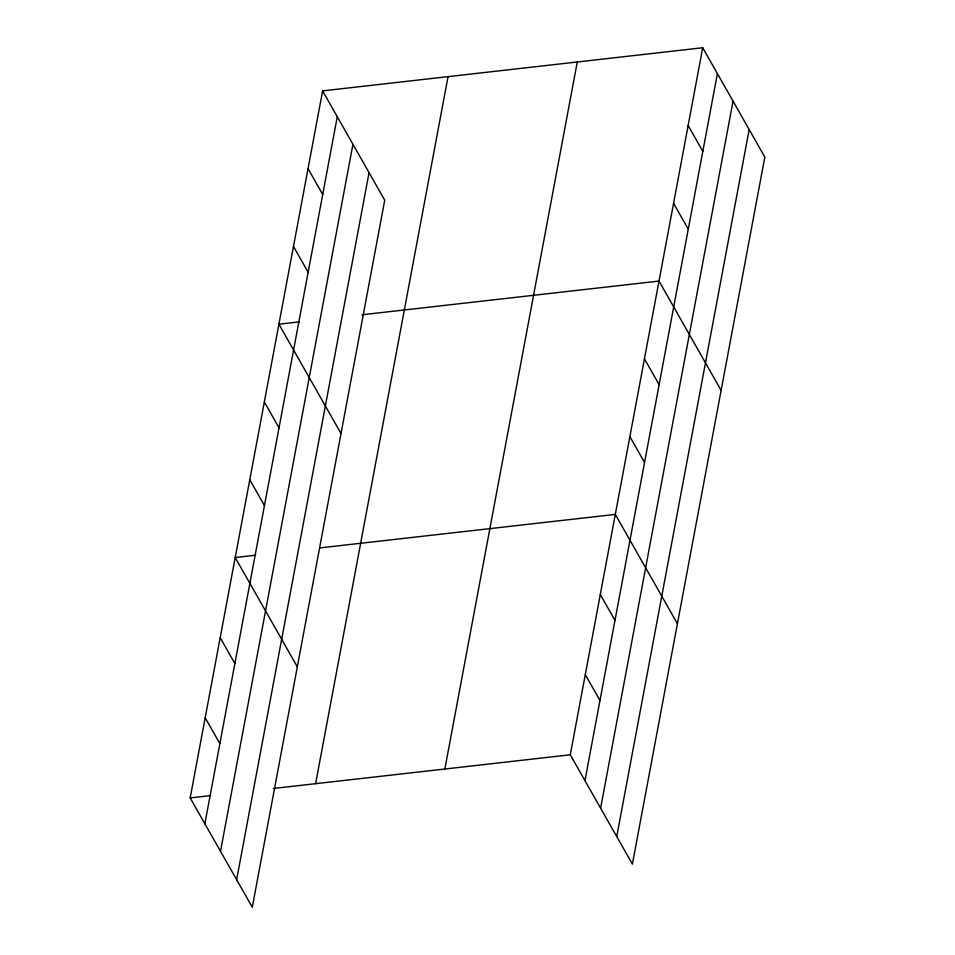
<?xml version="1.0" encoding="UTF-8"?>
<svg xmlns="http://www.w3.org/2000/svg" width="955" height="955" viewBox="0 0 955 955"><rect width="100%" height="100%" fill="white"/><g stroke="black" fill="none" stroke-linecap="round" stroke-linejoin="round"><path stroke-width="1.43" d="M322.611 90.88L384.722 200.216L252.287 907.25L190.176 797.914L322.611 90.88L702.713 47.75L764.824 157.086L632.389 864.12L570.278 754.784L702.713 47.75M204.859 823.759L337.282 116.725M220.51 851.311L352.932 144.277M236.637 879.698L369.06 172.664M315.616 783.685L448.038 76.651M444.851 769.014L577.274 61.98M584.961 780.629L717.396 73.595M600.611 808.181L733.046 101.146M616.739 836.568L749.174 129.534M299.321 321.883L278.908 324.199L341.019 433.534M362.041 314.768L659.01 281.068L721.121 390.404M255.618 555.201L235.205 557.517L297.315 666.853M319.794 547.919L615.307 514.399L677.417 623.734M190.176 797.914L210.589 795.599M273.309 788.484L570.278 754.784M688.149 125.523L702.832 151.368M673.585 203.296L688.257 229.14M644.446 358.841L659.129 384.686M629.882 436.626L644.553 462.459M600.301 594.523L614.984 620.368M308.035 168.653L322.718 194.498M585.296 674.66L599.967 700.504M293.472 246.426L308.155 272.271M264.332 401.971L279.015 427.816M249.768 479.744L264.451 505.589M220.187 637.654L234.87 663.498M205.182 717.778L219.865 743.623"/></g></svg>
